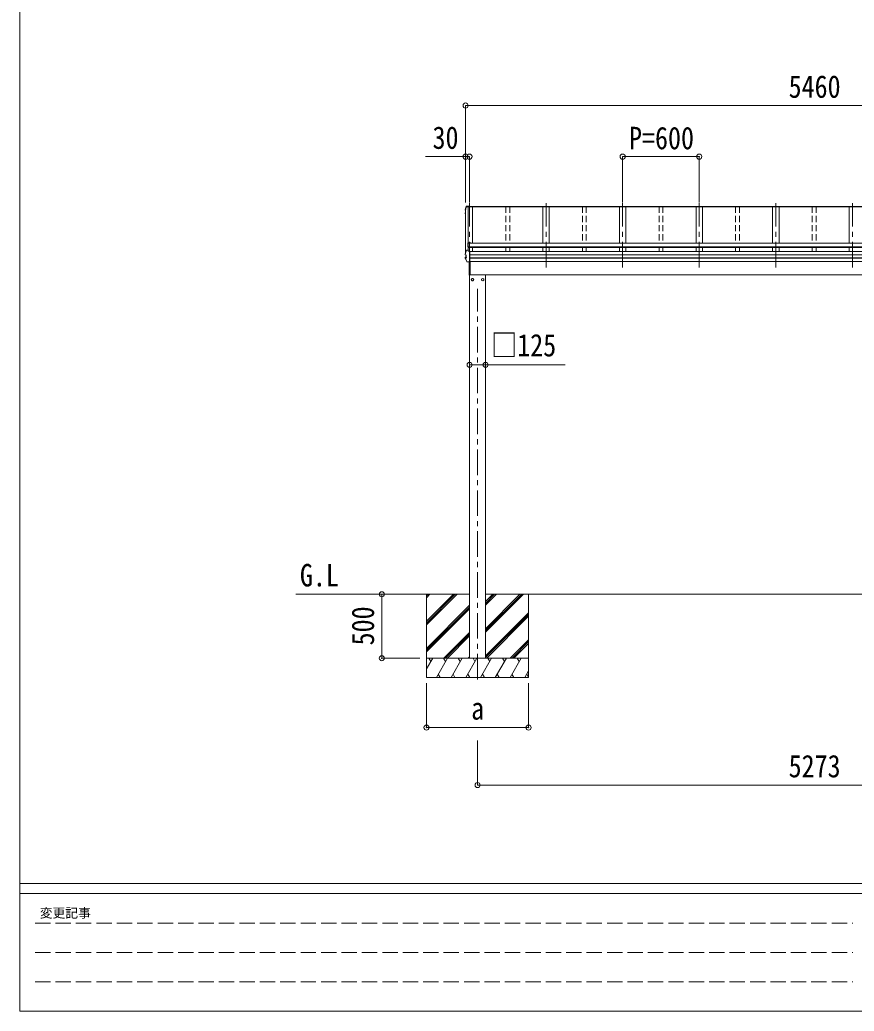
# Model space of a CAD drawing. Units: millimetres at full size, sheet at 1:40. Extents: x -11243 to 11243, y -7760 to 7760.
# Drawn here: x -11243 to -4707, y -7760 to 0 of the extents above; entities that cross this region are included whole.
import ezdxf
from ezdxf.enums import TextEntityAlignment as Align

# ---------------------------------------------------------------- set-up
doc = ezdxf.new("R2010")
doc.units = ezdxf.units.MM
doc.header["$LTSCALE"] = 40
doc.header["$PDMODE"] = 32
doc.header["$PDSIZE"] = 40
for name, pattern in [('CHAIN1', [8, 5, -1, 1, -1]), ('DASHED1', [1.8, 1.2, -0.6]), ('DASHED3', [4, 3, -1])]:
    doc.linetypes.add(name, pattern=pattern)
for name, color, linetype, lineweight in [('0-3_ELV2', 7, 'Continuous', 9), ('0-6_OTH_LINE', 6, 'Continuous', 9), ('F-0_240', 7, 'Continuous', 9)]:
    doc.layers.add(name, color=color, linetype=linetype, lineweight=lineweight)
doc.styles.add('ＭＳ ゴシック', font='')
doc.styles.get('ＭＳ ゴシック').set_extended_font_data('MS Gothic')

msp = doc.modelspace()

# ---------------------------------------------------------------- linework, layer by layer
at = {"layer": '0-3_ELV2', "color": 6}
for p, q in [((-7750.67, -671), (-7750.67, -1430)), ((-7750.67, -1071), (-8064.01, -1071)), ((-7750.67, -1071), (-7750.67, -1430)), ((-7720.67, -1071), (-7720.67, -1430)), ((-5920.67, -1071), (-6520.67, -1071)), ((-6520.67, -1071), (-6520.67, -1430)), ((-5920.67, -1071), (-5920.67, -1430)), ((-7594.67, -2700.82), (-7719.67, -2700.82)), ((-7594.67, -2700.82), (-6971.2, -2700.82)), ((-8407.17, -4496.83), (-8108.17, -4496.83)), ((-8407.17, -4996.83), (-8108.17, -4996.83)), ((-8057.17, -5540.37), (-8057.17, -5191.37)), ((-7657.17, -5990.37), (-7657.17, -5640.37))]:
    msp.add_line(p, q, dxfattribs=at)
at = {"layer": '0-3_ELV2', "color": 4}
for p, q in [((-7745.54, -1459.19), (-7745.41, -1458.9)), ((-7745.41, -1458.9), (-7745.24, -1458.63)), ((-7745.24, -1458.63), (-7745.02, -1458.41)), ((-7745.02, -1458.41), (-7744.77, -1458.22)), ((-7744.77, -1458.22), (-7744.49, -1458.09)), ((-7744.49, -1458.09), (-7744.23, -1458.01)), ((-7744.23, -1458.01), (-7743.99, -1457.97)), ((-7695.67, -1463.18), (-7744.11, -1463.18)), ((-7743.99, -1457.97), (-7743.76, -1457.95)), ((-7743.76, -1457.95), (-7743.5, -1457.93)), ((-7743.5, -1457.93), (-7743.22, -1457.92)), ((-7743.22, -1457.92), (-7742.91, -1457.92)), ((-7742.91, -1457.92), (-7742.6, -1457.91)), ((-7742.68, -1457.92), (-7742.68, -1457.91)), ((-7742.68, -1457.92), (-7742.68, -1457.92)), ((-7742.68, -1457.92), (-7717.67, -1457.92)), ((-7717.67, -1460.44), (-7731.87, -1460.44)), ((-7731.65, -1463.03), (-7731.65, -1462.68)), ((-7731.57, -1463.18), (-7731.57, -1806.52)), ((-7720.67, -1462.94), (-7731.49, -1462.94)), ((-7730.97, -1463.18), (-7730.97, -1810.47)), ((-7720.67, -1461.94), (-7720.67, -1462.94)), ((-7717.67, -1461.94), (-7720.67, -1461.94)), ((-2320.67, -1462.27), (-7720.67, -1462.27)), ((-2320.67, -1463.17), (-7720.67, -1463.17)), ((-7717.67, -1462.27), (-7717.67, -1457.92)), ((-2323.67, -1460), (-7717.67, -1460)), ((-7695.67, -1463.09), (-7695.67, -1747.35)), ((-7145.67, -1463.09), (-7145.67, -1747.35)), ((-7095.67, -1463.09), (-7095.67, -1747.35)), ((-6545.62, -1463.09), (-6545.62, -1747.35)), ((-6495.62, -1463.09), (-6495.62, -1747.35)), ((-5945.67, -1463.09), (-5945.67, -1747.35)), ((-5895.67, -1463.09), (-5895.67, -1747.35)), ((-5345.67, -1463.09), (-5345.67, -1747.35)), ((-5295.67, -1463.09), (-5295.67, -1747.35)), ((-4745.67, -1463.09), (-4745.67, -1747.35)), ((-7753.09, -1514.88), (-7753.09, -1510.82)), ((-7751.59, -1518.85), (-7753, -1515.36)), ((-7752.95, -1485.49), (-7752.99, -1485.75)), ((-7752.99, -1485.75), (-7752.99, -1485.8)), ((-7752.99, -1489.85), (-7752.99, -1485.8)), ((-7750.67, -1513.34), (-7752.04, -1513.61)), ((-7751.93, -1491.12), (-7750.67, -1491.37)), ((-7750.67, -1521.08), (-7751.59, -1518.85)), ((-7751.51, -1509.35), (-7751.5, -1509.35)), ((-7750.67, -1514.87), (-7751.51, -1515.03)), ((-7750.67, -1509.25), (-7751.5, -1509.35)), ((-7750.67, -1489.84), (-7751.44, -1489.69)), ((-7750.67, -1489.49), (-7751.36, -1489.36)), ((-7750.67, -1486.54), (-7750.67, -1823.32)), ((-7732.77, -1747.32), (-7732.77, -1776.78)), ((-7730.77, -1776.78), (-7732.77, -1776.78)), ((-7710.77, -1745.32), (-7730.77, -1745.32)), ((-7710.77, -1746.86), (-7730.77, -1746.86)), ((-7730.77, -1781.37), (-7730.77, -1746.86)), ((-2310.57, -1747.48), (-7730.77, -1747.48)), ((-2310.57, -1776.52), (-7730.77, -1776.52)), ((-2310.57, -1778.26), (-7730.77, -1778.26)), ((-2310.57, -1781.37), (-7730.77, -1781.37)), ((-7710.77, -1745.32), (-7710.77, -1747.48)), ((-7695.67, -1779.33), (-7695.67, -1813)), ((-7145.67, -1781.37), (-7145.67, -1813)), ((-7095.67, -1781.37), (-7095.67, -1813)), ((-6545.62, -1781.37), (-6545.62, -1813)), ((-6495.62, -1781.37), (-6495.62, -1813)), ((-5945.67, -1781.37), (-5945.67, -1813)), ((-5895.67, -1781.37), (-5895.67, -1813)), ((-5345.67, -1781.37), (-5345.67, -1813)), ((-5295.67, -1781.37), (-5295.67, -1813)), ((-4745.67, -1781.37), (-4745.67, -1813)), ((-7753.09, -1864.94), (-7753.09, -1857.54)), ((-7752.95, -1832.2), (-7752.99, -1832.46)), ((-7752.99, -1832.46), (-7752.99, -1832.51)), ((-7752.99, -1839.89), (-7752.99, -1832.51)), ((-7752.99, -1839.84), (-7752.95, -1839.58)), ((-7752.99, -1839.93), (-7752.99, -1839.84)), ((-7752.92, -1840.32), (-7752.97, -1839.93)), ((-7752.74, -1840.66), (-7752.92, -1840.32)), ((-7752.48, -1840.93), (-7752.74, -1840.66)), ((-7752.2, -1841.1), (-7752.48, -1840.93)), ((-7751.96, -1841.2), (-7752.2, -1841.1)), ((-7752.16, -1840.02), (-7752.11, -1839.69)), ((-7752.15, -1840.34), (-7752.16, -1840.02)), ((-7752.08, -1840.66), (-7752.15, -1840.34)), ((-7751.96, -1840.93), (-7752.08, -1840.66)), ((-7752.04, -1856.27), (-7746.08, -1855.11)), ((-7751.79, -1841.15), (-7751.96, -1840.93)), ((-7751.72, -1841.27), (-7751.96, -1841.2)), ((-7751.59, -1841.29), (-7751.79, -1841.15)), ((-7751.44, -1841.35), (-7751.72, -1841.27)), ((-7751.36, -1841.37), (-7751.59, -1841.29)), ((-7751.5, -1863.65), (-7745.1, -1861.96)), ((-7745.1, -1842.14), (-7751.36, -1841.37)), ((-7751.36, -1841.37), (-7751.36, -1841.37)), ((-7745.69, -1842.15), (-7745.72, -1842.06)), ((-7745.67, -1842.27), (-7745.69, -1842.15)), ((-7745.67, -1842.27), (-7745.67, -1861.49)), ((-7745.1, -1842.14), (-7745.02, -1842.16)), ((-7745.1, -1842.14), (-7745.1, -1842.14)), ((-7745.1, -1861.96), (-7745.02, -1861.92)), ((-7745.1, -1861.96), (-7745.1, -1861.96)), ((-7745.02, -1842.16), (-7744.95, -1842.21)), ((-7745.02, -1861.92), (-7744.95, -1861.86)), ((-7744.95, -1842.21), (-7744.88, -1842.29)), ((-7744.95, -1861.86), (-7744.88, -1861.77)), ((-7744.88, -1842.29), (-7744.84, -1842.39)), ((-7744.88, -1861.77), (-7744.84, -1861.67)), ((-7744.84, -1842.39), (-7744.81, -1842.5)), ((-7744.84, -1861.67), (-7744.81, -1861.55)), ((-7744.81, -1842.5), (-7744.8, -1842.62)), ((-7744.81, -1861.55), (-7744.8, -1861.44)), ((-7743.92, -1804.19), (-7731.87, -1804.19)), ((-7731.65, -1805.69), (-7731.87, -1804.19)), ((-7731.87, -1810.82), (-7731.87, -1804.19)), ((-7717.67, -1810.82), (-7731.87, -1810.82)), ((-7731.65, -1805.69), (-7731.65, -1806.04)), ((-7730.92, -1810.82), (-7731.65, -1806.04)), ((-7731.49, -1810.82), (-7731.49, -1807.14)), ((-7730.94, -1810.82), (-7731.49, -1807.14)), ((-7717.67, -1893.24), (-7717.67, -1810.82)), ((-2323.67, -1813), (-7717.67, -1813)), ((-2323.67, -1839.52), (-7717.67, -1839.52)), ((-2323.67, -1840.41), (-7717.67, -1840.41)), ((-7753.09, -1865.1), (-7753.09, -1864.92)), ((-7753.06, -1865.27), (-7753.09, -1865.1)), ((-7752.98, -1865.43), (-7753.06, -1865.27)), ((-7753, -1865.41), (-7750.14, -1872.23)), ((-7752.31, -1864.94), (-7752.26, -1864.58)), ((-7752.28, -1865.3), (-7752.31, -1864.94)), ((-7752.19, -1865.63), (-7752.28, -1865.3)), ((-7752.26, -1864.58), (-7752.15, -1864.25)), ((-7752.15, -1864.25), (-7751.98, -1863.97)), ((-7751.98, -1863.97), (-7751.76, -1863.77)), ((-7751.76, -1863.77), (-7751.51, -1863.65)), ((-7751.5, -1863.65), (-7751.51, -1863.65)), ((-7750.14, -1872.23), (-7747.19, -1878.96)), ((-7747.19, -1878.96), (-7744.16, -1885.61)), ((-7744.16, -1885.61), (-7741.03, -1892.18)), ((-7740.87, -1892.46), (-7741.05, -1892.13)), ((-7740.61, -1892.74), (-7740.87, -1892.46)), ((-7740.3, -1892.96), (-7740.61, -1892.74)), ((-7739.97, -1893.1), (-7740.3, -1892.96)), ((-7739.66, -1893.17), (-7739.97, -1893.1)), ((-7739.38, -1893.2), (-7739.66, -1893.17)), ((-7739.07, -1893.22), (-7739.38, -1893.2)), ((-7738.72, -1893.23), (-7739.07, -1893.22)), ((-7738.34, -1893.24), (-7738.72, -1893.23)), ((-7717.67, -1893.24), (-7738.32, -1893.24)), ((-7722.67, -1997.43), (-7722.67, -1893.24)), ((-7722.17, -1997.83), (-7722.17, -1893.24)), ((-2323.67, -1863.63), (-7717.67, -1863.63)), ((-2323.67, -1865.56), (-7717.67, -1865.56)), ((-2323.67, -1890.6), (-7717.67, -1890.6)), ((-7715.67, -1890.6), (-7715.67, -1995.43)), ((-7722.17, -1997.83), (-7722.18, -1997.89)), ((-7722.18, -1997.89), (-7722.18, -1997.93)), ((-7722.18, -1997.93), (-7722.18, -1997.93)), ((-7722.18, -1997.93), (-7722.17, -1997.93)), ((-7722.17, -1997.83), (-7722.17, -1997.83)), ((-7722.17, -1997.93), (-7720.67, -1997.93)), ((-7720.67, -1997.93), (-7720.67, -1995.43)), ((-7720.67, -1995.43), (-7715.67, -1995.43)), ((-2439.97, -1996.83), (-7720.67, -1996.83)), ((-7719.67, -1996.83), (-7719.67, -4996.83)), ((-7594.67, -4996.83), (-7594.67, -1996.83)), ((-7697.17, -2024.01), (-7705.67, -2028.92)), ((-7705.67, -2028.92), (-7705.67, -2038.74)), ((-7705.67, -2038.74), (-7697.17, -2043.64)), ((-7688.67, -2028.92), (-7697.17, -2024.01)), ((-7697.17, -2043.64), (-7688.67, -2038.74)), ((-7688.58, -2033.58), (-7688.68, -2033.58)), ((-7688.58, -2034.08), (-7688.68, -2034.08)), ((-7688.67, -2038.74), (-7688.67, -2028.92)), ((-7625.77, -2033.58), (-7625.67, -2033.58)), ((-7625.77, -2034.08), (-7625.67, -2034.08)), ((-7625.67, -2028.92), (-7617.17, -2024.01)), ((-7625.67, -2038.74), (-7625.67, -2028.92)), ((-7617.17, -2043.64), (-7625.67, -2038.74)), ((-7617.17, -2024.01), (-7608.67, -2028.92)), ((-7608.67, -2038.74), (-7617.17, -2043.64)), ((-7608.67, -2028.92), (-7608.67, -2038.74))]:
    msp.add_line(p, q, dxfattribs=at)
at = {"layer": '0-3_ELV2', "color": 5, "linetype": 'CHAIN1'}
for p, q in [((-7720.62, -1938.83), (-7720.62, -1434.65)), ((-7120.67, -1938.83), (-7120.67, -1434.65)), ((-6520.67, -1938.83), (-6520.67, -1434.65)), ((-5920.67, -1938.83), (-5920.67, -1434.65)), ((-5320.67, -1938.83), (-5320.67, -1434.65)), ((-4720.67, -1938.83), (-4720.67, -1434.65)), ((-7657.17, -5163.35), (-7657.17, -2106.26))]:
    msp.add_line(p, q, dxfattribs=at)
at = {"layer": '0-3_ELV2', "color": 4, "linetype": 'DASHED1'}
for p, q in [((-7435.67, -1463.09), (-7435.67, -1747.48)), ((-7405.67, -1463.09), (-7405.67, -1747.48)), ((-6835.67, -1463.09), (-6835.67, -1747.48)), ((-6805.67, -1463.09), (-6805.67, -1747.48)), ((-6235.67, -1463.09), (-6235.67, -1747.48)), ((-6205.67, -1463.09), (-6205.67, -1747.48)), ((-5635.67, -1463.09), (-5635.67, -1747.48)), ((-5605.67, -1463.09), (-5605.67, -1747.48)), ((-5035.67, -1463.09), (-5035.67, -1747.48)), ((-5005.67, -1463.09), (-5005.67, -1747.48)), ((-7435.67, -1781.37), (-7435.67, -1813)), ((-7405.67, -1781.37), (-7405.67, -1813)), ((-6835.67, -1781.37), (-6835.67, -1813)), ((-6805.67, -1781.37), (-6805.67, -1813)), ((-6235.67, -1781.37), (-6235.67, -1813)), ((-6205.67, -1781.37), (-6205.67, -1813)), ((-5635.67, -1781.37), (-5635.67, -1813)), ((-5605.67, -1781.37), (-5605.67, -1813)), ((-5035.67, -1781.37), (-5035.67, -1813)), ((-5005.67, -1781.37), (-5005.67, -1813))]:
    msp.add_line(p, q, dxfattribs=at)
at = {"layer": '0-3_ELV2'}
for p, q in [((-7719.67, -4496.83), (-9080.78, -4496.83)), ((-8057.17, -4510.07), (-8043.93, -4496.83)), ((-8057.17, -4524.21), (-8029.79, -4496.83)), ((-8057.17, -4736.34), (-7817.66, -4496.83)), ((-8057.17, -4722.2), (-7831.8, -4496.83)), ((-8057.17, -4708.06), (-7845.94, -4496.83)), ((-8057.17, -4496.83), (-8057.17, -5146.83)), ((-7594.67, -4553.93), (-7537.58, -4496.83)), ((-7594.67, -4568.07), (-7523.43, -4496.83)), ((-7594.67, -4582.21), (-7509.29, -4496.83)), ((-7594.67, -4780.2), (-7311.3, -4496.83)), ((-7594.67, -4766.06), (-7325.44, -4496.83)), ((-7594.67, -4794.34), (-7297.16, -4496.83)), ((-2446.67, -4496.83), (-7594.67, -4496.83)), ((-7257.17, -4496.83), (-7257.17, -5146.83)), ((-8057.17, -4920.19), (-7719.67, -4582.69)), ((-8057.17, -4934.33), (-7719.67, -4596.83)), ((-8057.17, -4948.47), (-7719.67, -4610.97)), ((-7594.67, -4978.19), (-7257.17, -4640.69)), ((-7594.67, -4992.33), (-7257.17, -4654.83)), ((-7585.03, -4996.83), (-7257.17, -4668.97)), ((-7921.68, -4996.83), (-7719.67, -4794.82)), ((-7907.54, -4996.83), (-7719.67, -4808.96)), ((-7893.4, -4996.83), (-7719.67, -4823.11)), ((-7401.18, -4996.83), (-7257.17, -4852.82)), ((-7387.04, -4996.83), (-7257.17, -4866.96)), ((-7372.9, -4996.83), (-7257.17, -4881.11)), ((-8057.17, -5080.66), (-8008.77, -4996.83)), ((-7257.17, -4996.83), (-8057.17, -4996.83)), ((-8023.77, -5022.81), (-8038.78, -4996.83)), ((-7979.91, -5146.83), (-7893.3, -4996.83)), ((-7908.31, -5022.81), (-7923.31, -4996.83)), ((-7864.44, -5146.83), (-7777.83, -4996.83)), ((-7792.83, -5022.81), (-7807.84, -4996.83)), ((-7748.97, -5146.83), (-7662.36, -4996.83)), ((-7731.27, -4996.83), (-7719.67, -4985.24)), ((-7677.36, -5022.81), (-7692.37, -4996.83)), ((-7633.5, -5146.83), (-7546.89, -4996.83)), ((-7561.89, -5022.81), (-7576.89, -4996.83)), ((-7518.03, -5146.83), (-7431.42, -4996.83)), ((-7461.42, -4996.83), (-7446.42, -5022.81)), ((-7402.56, -5146.83), (-7315.95, -4996.83)), ((-7330.95, -5022.81), (-7345.95, -4996.83)), ((-7964.91, -5120.85), (-7949.91, -5146.83)), ((-7849.44, -5120.85), (-7834.44, -5146.83)), ((-7733.97, -5120.85), (-7718.97, -5146.83)), ((-7618.5, -5120.85), (-7603.5, -5146.83)), ((-7503.03, -5120.85), (-7488.03, -5146.83)), ((-7387.56, -5120.85), (-7372.56, -5146.83)), ((-7287.09, -5146.83), (-7257.17, -5095.02)), ((-7272.09, -5120.85), (-7257.17, -5146.68)), ((-8057.17, -5146.83), (-7257.17, -5146.83))]:
    msp.add_line(p, q, dxfattribs=at)
at = {"layer": '0-3_ELV2', "color": 4}
for points in [[(-7752.95, -1485.48), (-7750.63, -1476.63), (-7748.17, -1467.87), (-7745.54, -1459.21)], [(-7743.92, -1461.53), (-7731.87, -1461.53), (-7731.65, -1463.03), (-7744.06, -1463.03)], [(-7731.87, -1461.53), (-7731.87, -1460.44), (-7731.49, -1462.94)]]:
    msp.add_lwpolyline(points, dxfattribs=at)
at = {"layer": '0-3_ELV2', "color": 6}
msp.add_lwpolyline([(-8057.17, -5540.37), (-7257.17, -5540.37), (-7257.17, -5191.37)], dxfattribs=at)
at = {"layer": '0-3_ELV2', "color": 4}
for centre, radius in [((-7697.17, -2033.83), 10), ((-7697.17, -2033.83), 8.5), ((-7617.17, -2033.83), 10), ((-7617.17, -2033.83), 8.5)]:
    msp.add_circle(centre, radius, dxfattribs=at)
for centre, radius, start, end in [((-7267.67, -1609.19), 499.82, 162.96047, 166.14879), ((-7267.66, -1609.19), 498.32, 162.94349, 166.12469), ((-7743.92, -1463.23), 1.7, 89.95676, 162.90929), ((-7751.79, -1510.82), 1.3, 100.9005, 179.9623), ((-7751.79, -1514.88), 1.3, 100.8868, 201.66215), ((-7751.69, -1489.85), 1.3, 166.2046, 259.10358), ((-7288.35, -1330.32), 498.64, 201.74241, 202.00165), ((-7288.35, -1329.97), 498.64, 201.78246, 202.00165), ((-7730.77, -1747.32), 2, 90, 180), ((-7751.79, -1857.54), 1.3, 100.9005, 179.9623), ((-7267.67, -1951.85), 499.82, 162.96047, 166.14879), ((-7746.17, -1854.62), 0.499, 280.91518, 359.94761), ((-7743.92, -1805.89), 1.7, 89.95676, 162.90929), ((-7722.17, -1997.43), 0.5, 180, 269.5), ((-7710.03, -1982.76), 12.15, 179.0404, 180.9596), ((-7697.17, -2033.83), 8.6, 171.25399, 188.74601), ((-7697.17, -2033.83), 8.6, 111.25399, 128.74601), ((-7697.17, -2033.83), 8.6, 231.25399, 248.74601), ((-7697.17, -2033.83), 8.6, 51.25399, 68.74601), ((-7697.17, -2033.83), 8.6, 291.25399, 308.74601), ((-7697.17, -2033.83), 8.6, 1.66581, 8.74601), ((-7697.17, -2033.83), 8.6, 351.25399, 358.33419), ((-7617.17, -2033.83), 8.6, 171.25399, 178.33419), ((-7617.17, -2033.83), 8.6, 181.66581, 188.74601), ((-7617.17, -2033.83), 8.6, 111.25399, 128.74601), ((-7617.17, -2033.83), 8.6, 231.25399, 248.74601), ((-7617.17, -2033.83), 8.6, 51.25399, 68.74601), ((-7617.17, -2033.83), 8.6, 291.25399, 308.74601), ((-7617.17, -2033.83), 8.6, 351.25399, 8.74601)]:
    msp.add_arc(centre, radius, start, end, dxfattribs=at)
at = {"layer": '0-3_ELV2', "color": 6}
for p in [(-7750.67, -671), (-7750.67, -1071), (-7720.67, -1071), (-6520.67, -1071), (-5920.67, -1071), (-7719.67, -2700.82), (-7594.67, -2700.82), (-8407.17, -4496.83), (-8407.17, -4996.83), (-8057.17, -5540.37), (-7257.17, -5540.37), (-7657.17, -5990.37)]:
    msp.add_point(p, dxfattribs=at)
at = {"layer": '0-6_OTH_LINE'}
for p, q in [((-7750.67, -671), (-2290.67, -671)), ((-7720.67, -1071), (-7750.67, -1071)), ((-8407.17, -4996.83), (-8407.17, -4496.83)), ((-7657.17, -5990.37), (-2384.17, -5990.37))]:
    msp.add_line(p, q, dxfattribs=at)
at = {"layer": 'F-0_240', "color": 5}
for p, q in [((-11242.74, 7760), (-11242.74, -7760)), ((-11242.74, -6760), (10677.26, -6760)), ((-11242.74, -6840), (7121.58, -6840)), ((-11242.74, -7760), (10677.26, -7760))]:
    msp.add_line(p, q, dxfattribs=at)
at = {"layer": 'F-0_240', "color": 4, "linetype": 'DASHED3'}
for p, q in [((-11122.75, -7070), (-4718.42, -7070)), ((-11122.75, -7300), (-4718.42, -7300)), ((-11122.75, -7530), (-4718.42, -7530))]:
    msp.add_line(p, q, dxfattribs=at)

# ---------------------------------------------------------------- texts
at = {"layer": '0-3_ELV2', "style": 'ＭＳ ゴシック', "width": 0.85}
for s, p in [('5460', (-5220.67, -663)), ('30', (-8009.83, -1062.91)), ('P=600', (-6470.67, -1066)), ('□125', (-7550.75, -2687.45)), ('G.L', (-9048.66, -4487.97)), ('a', (-7707.17, -5530.37)), ('5273', (-5220.67, -5982.37))]:
    msp.add_text(s, height=176, dxfattribs=at).set_placement(p, align=Align.BOTTOM_LEFT)
msp.add_text('500', height=176, rotation=90, dxfattribs=at).set_placement((-8415.17, -4896.83), align=Align.BOTTOM_LEFT)
at = {"layer": 'F-0_240', "style": 'ＭＳ ゴシック'}
msp.add_text('変更記事', height=73.31, dxfattribs=at).set_placement((-11086.44, -7050), align=Align.BOTTOM_LEFT)

doc.saveas('drawing.dxf')
